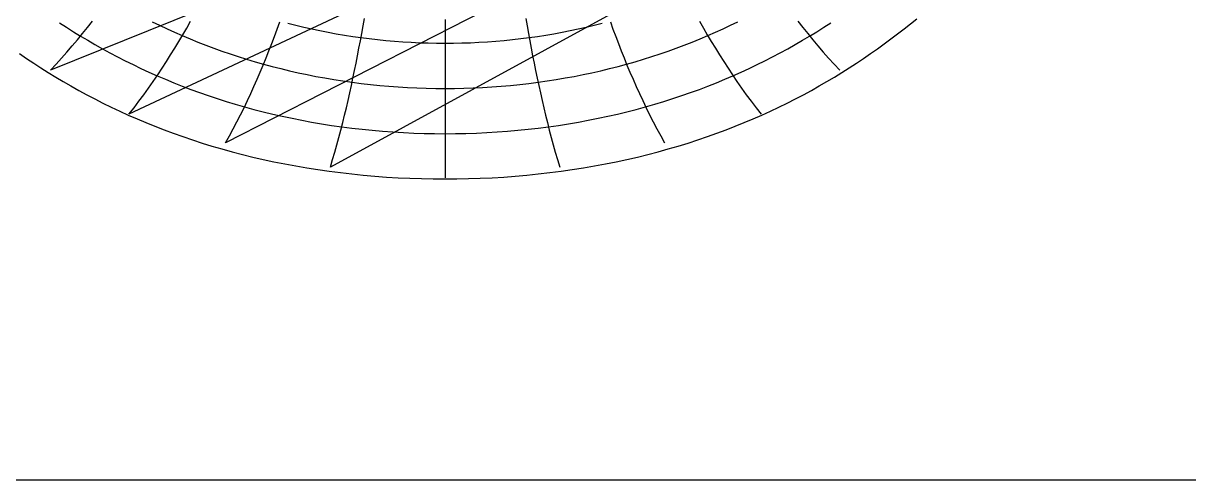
# Model space of a CAD drawing. Header units: millimetres. Extents: x -267 to 267, y -134 to 134.
# Drawn here: x -83 to 146.3, y -133.5 to -43.8 of the extents above; entities that cross this region are included whole.
import ezdxf

# ---------------------------------------------------------------- set-up
doc = ezdxf.new("R2010")
doc.units = ezdxf.units.MM
doc.layers.add('ENGRAVE', color=7, linetype='Continuous')
doc.layers.add('GUIDE', color=3, linetype='Continuous')

msp = doc.modelspace()

# ---------------------------------------------------------------- linework, layer by layer
at = {"layer": 'ENGRAVE'}
for points in [[(244.0152, 73.4772), (-22.56, -72.0247), (-22.1173, -70.5709), (-21.6909, -69.1161), (-21.2796, -67.6602), (-20.8825, -66.2034), (-20.4986, -64.7457), (-20.1271, -63.2871), (-19.7671, -61.8278), (-19.418, -60.3677), (-19.0791, -58.9069), (-18.7496, -57.4455), (-18.4292, -55.9835), (-18.1172, -54.5209), (-17.8131, -53.0578), (-17.5164, -51.5942), (-17.2267, -50.1301), (-16.9437, -48.6655), (-16.6669, -47.2006), (-16.3959, -45.7352), (-16.1305, -44.2695), (-15.8702, -42.8034)], [(223.0391, 68.6466), (-43.1947, -67.2723), (-42.4189, -65.8944), (-41.6674, -64.513), (-40.9388, -63.1284), (-40.2317, -61.7408), (-39.5448, -60.3504), (-38.8769, -58.9572), (-38.2271, -57.5616), (-37.5942, -56.1636), (-36.9773, -54.7634), (-36.3755, -53.3611), (-35.7879, -51.9568), (-35.2138, -50.5506), (-34.6524, -49.1427), (-34.103, -47.7332), (-33.565, -46.322), (-33.0377, -44.9094), (-32.5205, -43.4954)], [(203.8087, 62.917), (-62.1963, -61.6464), (-61.1929, -60.3699), (-60.2151, -59.0876), (-59.2617, -57.8), (-58.3315, -56.5072), (-57.4231, -55.2096), (-56.5357, -53.9075), (-55.668, -52.601), (-54.8192, -51.2904), (-53.9883, -49.976), (-53.1743, -48.6579), (-52.3764, -47.3363), (-51.5939, -46.0114), (-50.8259, -44.6833), (-50.0718, -43.3524)], [(188.2816, 54.1413), (-77.6327, -52.9665), (-76.5336, -51.7848), (-75.4558, -50.5965), (-74.3982, -49.402), (-73.36, -48.2016), (-72.3404, -46.9956), (-71.3385, -45.7841), (-70.3535, -44.5676), (-69.3848, -43.3462)], [(-83.7077, -49.717), (-82.3295, -50.6605), (-80.9306, -51.5936), (-79.5102, -52.5156), (-78.068, -53.4263), (-76.6033, -54.3252), (-75.1155, -55.2118), (-73.6041, -56.0856), (-72.0686, -56.9463), (-70.5085, -57.7932), (-68.9233, -58.6258), (-67.3124, -59.4438), (-65.6756, -60.2464), (-64.0122, -61.0333), (-62.322, -61.8037), (-60.6047, -62.5572), (-58.8599, -63.2931), (-57.0873, -64.0109), (-55.2869, -64.71), (-53.4584, -65.3897), (-51.6018, -66.0495), (-49.7171, -66.6887), (-47.8043, -67.3066), (-45.8637, -67.9028), (-43.8954, -68.4764), (-41.8999, -69.027), (-39.8774, -69.5539), (-37.8287, -70.0565), (-35.7543, -70.5341), (-33.6549, -70.9862), (-31.5314, -71.4122), (-29.3848, -71.8116), (-27.2161, -72.1837), (-25.0266, -72.5282), (-22.8174, -72.8444), (-20.5901, -73.1321), (-18.3461, -73.3906), (-16.0869, -73.6197), (-13.8144, -73.8189), (-11.5302, -73.988), (-9.2361, -74.1268), (-6.9341, -74.2349), (-4.6261, -74.3123), (-2.3141, -74.3588), (0, -74.3743), (2.3141, -74.3588), (4.6261, -74.3123), (6.9341, -74.2349), (9.2361, -74.1268), (11.5302, -73.988), (13.8144, -73.8189), (16.0869, -73.6197), (18.3461, -73.3906), (20.5901, -73.1321), (22.8174, -72.8444), (25.0266, -72.5282), (27.2161, -72.1837), (29.3848, -71.8116), (31.5314, -71.4122), (33.6549, -70.9862), (35.7543, -70.5341), (37.8287, -70.0565), (39.8774, -69.5539), (41.8999, -69.027), (43.8954, -68.4764), (45.8637, -67.9028), (47.8043, -67.3066), (49.7171, -66.6887), (51.6018, -66.0495), (53.4584, -65.3897), (55.2869, -64.71), (57.0873, -64.0109), (58.8599, -63.2931), (60.6047, -62.5572), (62.322, -61.8037), (64.0122, -61.0333), (65.6756, -60.2464), (67.3124, -59.4438), (68.9233, -58.6258), (70.5085, -57.7932), (72.0686, -56.9463), (73.6041, -56.0856), (75.1155, -55.2118), (76.6033, -54.3252), (78.068, -53.4263), (79.5102, -52.5156), (80.9306, -51.5936), (82.3295, -50.6605), (83.7077, -49.717), (85.0656, -48.7633), (86.4039, -47.7999), (87.7231, -46.827), (89.0238, -45.8452), (90.3066, -44.8548), (91.572, -43.856), (92.8205, -42.8493)], [(-57.6168, -43.4439), (-56.1601, -44.1503), (-54.6868, -44.8413), (-53.1966, -45.5164), (-51.6898, -46.1752), (-50.1661, -46.8173), (-48.6258, -47.4424), (-47.0688, -48.0501), (-45.4952, -48.6399), (-43.9052, -49.2115), (-42.2989, -49.7645), (-40.6766, -50.2984), (-39.0385, -50.813), (-37.3848, -51.3079), (-35.716, -51.7826), (-34.0323, -52.2367), (-32.3342, -52.6701), (-30.6221, -53.0822), (-28.8965, -53.4728), (-27.158, -53.8414), (-25.407, -54.188), (-23.6443, -54.512), (-21.8705, -54.8132), (-20.0862, -55.0914), (-18.2922, -55.3463), (-16.4893, -55.5776), (-14.6782, -55.7852), (-12.8598, -55.9689), (-11.0349, -56.1284), (-9.2044, -56.2637), (-7.3692, -56.3745), (-5.5302, -56.4608), (-3.6884, -56.5225), (-1.8447, -56.5596), (0, -56.5719), (1.8447, -56.5596), (3.6884, -56.5225), (5.5302, -56.4608), (7.3692, -56.3745), (9.2044, -56.2637), (11.0349, -56.1284), (12.8598, -55.9689), (14.6782, -55.7852), (16.4893, -55.5776), (18.2922, -55.3463), (20.0862, -55.0914), (21.8705, -54.8132), (23.6443, -54.512), (25.407, -54.188), (27.158, -53.8414), (28.8965, -53.4728), (30.6221, -53.0822), (32.3342, -52.6701), (34.0323, -52.2367), (35.716, -51.7826), (37.3848, -51.3079), (39.0385, -50.813), (40.6766, -50.2984), (42.2989, -49.7645), (43.9052, -49.2115), (45.4952, -48.6399), (47.0688, -48.0501), (48.6258, -47.4424), (50.1661, -46.8173), (51.6898, -46.1752), (53.1966, -45.5164), (54.6868, -44.8413), (56.1601, -44.1503), (57.6168, -43.4439)], [(0, -43.0224), (0, -44.5059), (0, -45.9894), (0, -47.473), (0, -48.9565), (0, -50.44), (0, -51.9235), (0, -53.4071), (0, -54.8906), (0, -56.3741), (0, -57.8577), (0, -59.3412), (0, -60.8247), (0, -62.3083), (0, -63.7918), (0, -65.2753), (0, -66.7588), (0, -68.2424), (0, -69.7259), (0, -71.2094), (0, -72.693), (0, -74.1765)], [(15.8702, -42.8034), (16.1305, -44.2695), (16.3959, -45.7352), (16.6669, -47.2006), (16.9437, -48.6655), (17.2267, -50.1301), (17.5164, -51.5942), (17.8131, -53.0578), (18.1172, -54.5209), (18.4292, -55.9835), (18.7496, -57.4455), (19.0791, -58.9069), (19.418, -60.3677), (19.7671, -61.8278), (20.1271, -63.2871), (20.4986, -64.7457), (20.8825, -66.2034), (21.2796, -67.6602), (21.6909, -69.1161), (22.1173, -70.5709), (22.56, -72.0247)], [(32.5205, -43.4954), (33.0377, -44.9094), (33.565, -46.322), (34.103, -47.7332), (34.6524, -49.1427), (35.2138, -50.5506), (35.7879, -51.9568), (36.3755, -53.3611), (36.9773, -54.7634), (37.5942, -56.1636), (38.2271, -57.5616), (38.8769, -58.9572), (39.5448, -60.3504), (40.2317, -61.7408), (40.9388, -63.1284), (41.6674, -64.513), (42.4189, -65.8944), (43.1947, -67.2723)], [(50.0718, -43.3524), (50.8259, -44.6833), (51.5939, -46.0114), (52.3764, -47.3363), (53.1743, -48.6579), (53.9883, -49.976), (54.8192, -51.2904), (55.668, -52.601), (56.5357, -53.9075), (57.4231, -55.2096), (58.3315, -56.5072), (59.2617, -57.8), (60.2151, -59.0876), (61.1929, -60.3699), (62.1963, -61.6464)], [(69.3848, -43.3462), (70.3535, -44.5676), (71.3385, -45.7841), (72.3404, -46.9956), (73.36, -48.2016), (74.3982, -49.402), (75.4558, -50.5965), (76.5336, -51.7848), (77.6327, -52.9665)], [(-75.8712, -43.6509), (-74.5084, -44.5318), (-73.1274, -45.401), (-71.7279, -46.258), (-70.3095, -47.1025), (-68.8718, -47.9341), (-67.4147, -48.7522), (-65.9376, -49.5566), (-64.4405, -50.3468), (-62.9229, -51.1223), (-61.3847, -51.8827), (-59.8256, -52.6275), (-58.2455, -53.3563), (-56.6442, -54.0685), (-55.0216, -54.7639), (-53.3776, -55.4417), (-51.7122, -56.1016), (-50.0253, -56.7431), (-48.3171, -57.3657), (-46.5876, -57.9689), (-44.837, -58.5522), (-43.0655, -59.1151), (-41.2734, -59.6571), (-39.4609, -60.1778), (-37.6286, -60.6766), (-35.7767, -61.1532), (-33.9058, -61.6069), (-32.0166, -62.0375), (-30.1096, -62.4445), (-28.1855, -62.8273), (-26.2452, -63.1857), (-24.2894, -63.5192), (-22.3191, -63.8275), (-20.3353, -64.1103), (-18.3389, -64.3671), (-16.331, -64.5977), (-14.3128, -64.8018), (-12.2855, -64.9793), (-10.2502, -65.1298), (-8.2082, -65.2532), (-6.1609, -65.3493), (-4.1095, -65.4181), (-2.0554, -65.4594), (0, -65.4731), (2.0554, -65.4594), (4.1095, -65.4181), (6.1609, -65.3493), (8.2082, -65.2532), (10.2502, -65.1298), (12.2855, -64.9793), (14.3128, -64.8018), (16.331, -64.5977), (18.3389, -64.3671), (20.3353, -64.1103), (22.3191, -63.8275), (24.2894, -63.5192), (26.2452, -63.1857), (28.1855, -62.8273), (30.1096, -62.4445), (32.0166, -62.0375), (33.9058, -61.6069), (35.7767, -61.1532), (37.6286, -60.6766), (39.4609, -60.1778), (41.2734, -59.6571), (43.0655, -59.1151), (44.837, -58.5522), (46.5876, -57.9689), (48.3171, -57.3657), (50.0253, -56.7431), (51.7122, -56.1016), (53.3776, -55.4417), (55.0216, -54.7639), (56.6442, -54.0685), (58.2455, -53.3563), (59.8256, -52.6275), (61.3847, -51.8827), (62.9229, -51.1223), (64.4405, -50.3468), (65.9376, -49.5566), (67.4147, -48.7522), (68.8718, -47.9341), (70.3095, -47.1025), (71.7279, -46.258), (73.1274, -45.401), (74.5084, -44.5318), (75.8712, -43.6509)], [(-30.91, -43.7346), (-29.3521, -44.1299), (-27.7837, -44.5054), (-26.2052, -44.861), (-24.617, -45.1963), (-23.0196, -45.5113), (-21.4135, -45.8055), (-19.7992, -46.0789), (-18.1772, -46.3311), (-16.5481, -46.5621), (-14.9124, -46.7716), (-13.2708, -46.9595), (-11.6239, -47.1257), (-9.9722, -47.27), (-8.3164, -47.3922), (-6.6573, -47.4924), (-4.9954, -47.5704), (-3.3314, -47.6261), (-1.666, -47.6596), (0, -47.6708), (1.666, -47.6596), (3.3314, -47.6261), (4.9954, -47.5704), (6.6573, -47.4924), (8.3164, -47.3922), (9.9722, -47.27), (11.6239, -47.1257), (13.2708, -46.9595), (14.9124, -46.7716), (16.5481, -46.5621), (18.1772, -46.3311), (19.7992, -46.0789), (21.4135, -45.8055), (23.0196, -45.5113), (24.617, -45.1963), (26.2052, -44.861), (27.7837, -44.5054), (29.3521, -44.1299), (30.91, -43.7346)]]:
    msp.add_lwpolyline(points, dxfattribs=at)
at = {"layer": 'GUIDE'}
msp.add_lwpolyline([(-267.0354, -133.5177), (267.0354, -133.5177), (267.0354, 133.5177), (-267.0354, 133.5177)], close=True, dxfattribs=at)

doc.saveas('drawing.dxf')
